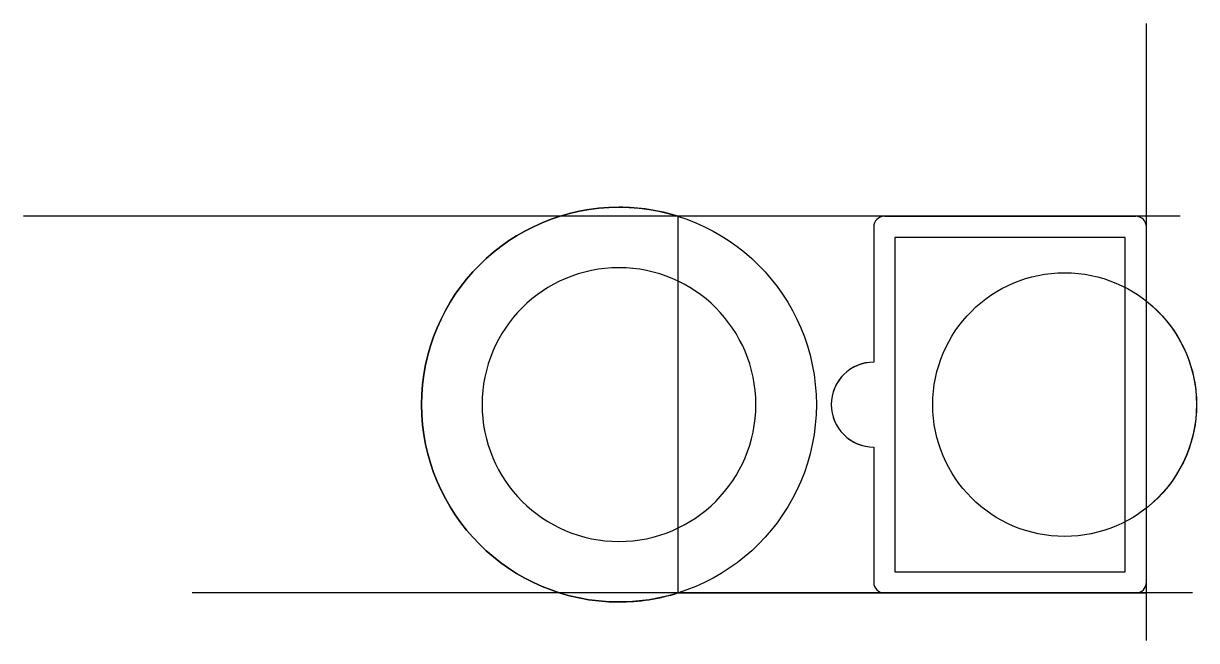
# Model space of a CAD drawing. Header units: millimetres. Extents: x -30.8 to 24.4, y -20 to 9.1.
import ezdxf

# ---------------------------------------------------------------- set-up
doc = ezdxf.new("R2010")
doc.units = ezdxf.units.MM

msp = doc.modelspace()

# ---------------------------------------------------------------- linework, layer by layer
for p, q in [((22.075, -19.994), (22.075, 9.086)), ((23.658, 0), (-30.838, 0)), ((22.075, 0), (0, 0)), ((9.725, 0), (0, 0)), ((22.075, -17.75), (22.075, 0)), ((9.225, -0.5), (9.225, -6.875)), ((22.075, -17.25), (22.075, -0.5)), ((10.225, -1), (10.225, -16.75)), ((9.225, -10.875), (9.225, -17.25)), ((24.251, -17.75), (-22.883, -17.75)), ((0, -17.75), (9.725, -17.75))]:
    msp.add_line(p, q)
for points in [[(9.725, 0), (0, 0, 0.076017), (-2.779, 0.425, 1), (-2.779, -18.175, 0.076017), (0, -17.75), (9.725, -17.75), (21.575, -17.75, 0.414214), (22.075, -17.25), (22.075, -0.5, 0.414214), (21.575, 0), (9.725, 0), (21.575, 0)], [(9.725, 0, 0.414214), (9.225, -0.5), (9.225, -6.875)], [(9.225, -6.875, 0.414214), (7.225, -8.875, 0.414214), (9.225, -10.875), (9.225, -17.25, 0.414214), (9.725, -17.75), (21.575, -17.75)]]:
    msp.add_lwpolyline(points, format="xyb")
for points in [[(0, 0), (0, -17.75), (22.075, -17.75)], [(10.225, -16.75), (21.075, -16.75), (21.075, -1), (10.225, -1)]]:
    msp.add_lwpolyline(points)
msp.add_lwpolyline([(22.075, -13.75), (22.075, -4, -0.484178)], format="xyb", close=True)
for centre, radius in [((-2.779, -8.875), 9.3), ((18.221, -8.875), 6.214)]:
    msp.add_circle(centre, radius)
for centre, radius, start, end in [((-2.779, -8.875), 9.3, 90, 270), ((9.725, -0.5), 0.5, 90, 180), ((-2.779, -8.875), 6.45, 90, 270), ((-2.779, -8.875), 6.45, 270, 90), ((9.225, -8.875), 2, 90, 180), ((9.225, -8.875), 2, 180, 270), ((9.725, -17.25), 0.5, 180, 270)]:
    msp.add_arc(centre, radius, start, end)

doc.saveas('drawing.dxf')
